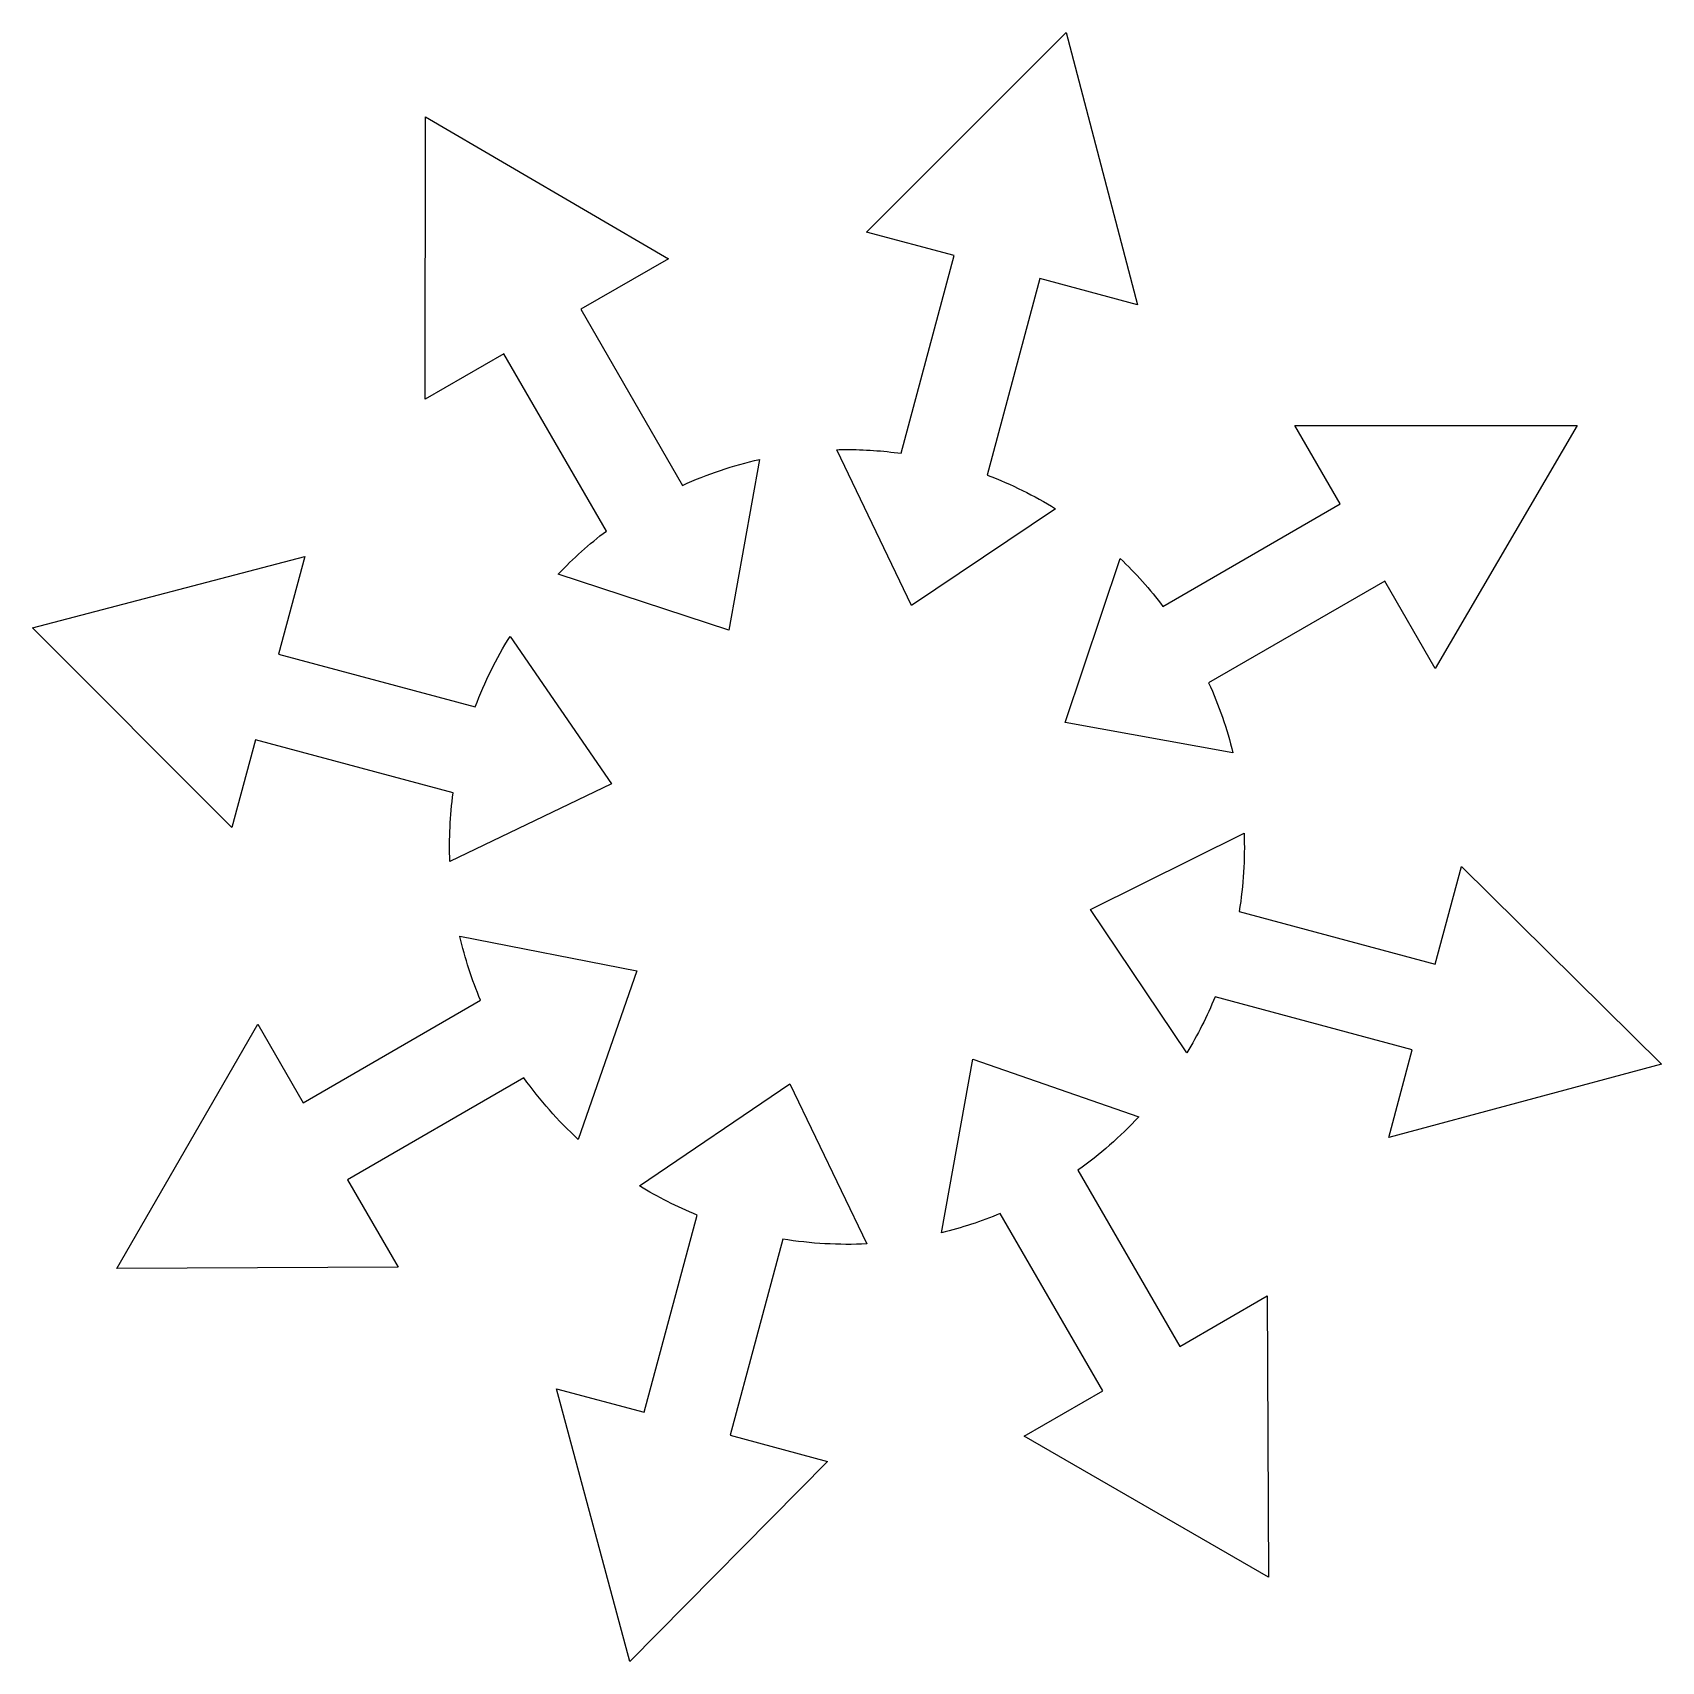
# Model space of a CAD drawing. Header units: centimetres. Extents: x -10 to 10.1, y -10 to 10.1.
import ezdxf

# ---------------------------------------------------------------- set-up
doc = ezdxf.new("R2010")
doc.units = ezdxf.units.CM
doc.header["$MEASUREMENT"] = 0
doc.layers.add('Layer 1', color=7, linetype='Continuous')

msp = doc.modelspace()

# ---------------------------------------------------------------- linework, layer by layer
at = {"layer": 'Layer 1'}
for points, knots in [([(2.75673, 10.14928), (2.75673, 10.14928), (0.28337, 7.67853), (0.28337, 7.67853), (0.28337, 7.67853), (0.28337, 7.67853), (1.37046, 7.38732), (1.37046, 7.38732), (1.37046, 7.38732), (1.37046, 7.38732), (0.7142, 4.93892), (0.7142, 4.93892), (0.7142, 4.93892), (0.48481, 4.9708), (0.25583, 4.98699), (0.02897, 4.98636), (0.02897, 4.98636), (-0.00843, 4.98623), (-0.04567, 4.98467), (-0.08303, 4.9837), (-0.08303, 4.9837), (-0.08303, 4.9837), (0.8434, 3.05452), (0.8434, 3.05452), (0.8434, 3.05452), (0.8434, 3.05452), (2.625, 4.25239), (2.625, 4.25239), (2.625, 4.25239), (2.3609, 4.41558), (2.07918, 4.55621), (1.78038, 4.6688), (1.78038, 4.6688), (1.78038, 4.6688), (2.43259, 7.10265), (2.43259, 7.10265), (2.43259, 7.10265), (2.43259, 7.10265), (3.641, 6.77977), (3.641, 6.77977), (3.641, 6.77977), (3.641, 6.77977), (2.75674, 10.14929), (2.75674, 10.14929), (2.75674, 10.14929), (2.75674, 10.14929), (2.75673, 10.14928), (2.75673, 10.14928)], [0, 0, 0, 0, 0.07692308, 0.07692308, 0.07692308, 0.07692308, 0.15384615, 0.15384615, 0.15384615, 0.15384615, 0.23076923, 0.23076923, 0.23076923, 0.23076923, 0.30769231, 0.30769231, 0.30769231, 0.30769231, 0.38461538, 0.38461538, 0.38461538, 0.38461538, 0.46153846, 0.46153846, 0.46153846, 0.46153846, 0.53846154, 0.53846154, 0.53846154, 0.53846154, 0.61538462, 0.61538462, 0.61538462, 0.61538462, 0.69230769, 0.69230769, 0.69230769, 0.69230769, 0.76923077, 0.76923077, 0.76923077, 0.76923077, 0.84615385, 0.84615385, 0.84615385, 0.84615385, 1, 1, 1, 1]), ([(-5.17612, 9.10562), (-5.17612, 9.10562), (-5.18008, 5.60964), (-5.18008, 5.60964), (-5.18008, 5.60964), (-5.18008, 5.60964), (-4.20495, 6.17237), (-4.20495, 6.17237), (-4.20495, 6.17237), (-4.20495, 6.17237), (-2.93721, 3.97698), (-2.93721, 3.97698), (-2.93721, 3.97698), (-3.14948, 3.81573), (-3.34835, 3.6366), (-3.53283, 3.44199), (-3.53283, 3.44199), (-3.53283, 3.44199), (-1.4219, 2.74883), (-1.4219, 2.74883), (-1.4219, 2.74883), (-1.4219, 2.74883), (-1.03969, 4.86385), (-1.03969, 4.86385), (-1.03969, 4.86385), (-1.36847, 4.78892), (-1.6879, 4.68101), (-1.99243, 4.54232), (-1.99243, 4.54232), (-1.99243, 4.54232), (-3.2522, 6.72316), (-3.2522, 6.72316), (-3.2522, 6.72316), (-3.2522, 6.72316), (-2.16899, 7.34775), (-2.16899, 7.34775), (-2.16899, 7.34775), (-2.16899, 7.34775), (-5.17611, 9.10565), (-5.17611, 9.10565), (-5.17611, 9.10565), (-5.17611, 9.10565), (-5.17612, 9.10562), (-5.17612, 9.10562)], [0, 0, 0, 0, 0.08333333, 0.08333333, 0.08333333, 0.08333333, 0.16666667, 0.16666667, 0.16666667, 0.16666667, 0.25, 0.25, 0.25, 0.25, 0.33333333, 0.33333333, 0.33333333, 0.33333333, 0.41666667, 0.41666667, 0.41666667, 0.41666667, 0.5, 0.5, 0.5, 0.5, 0.58333333, 0.58333333, 0.58333333, 0.58333333, 0.66666667, 0.66666667, 0.66666667, 0.66666667, 0.75, 0.75, 0.75, 0.75, 0.83333333, 0.83333333, 0.83333333, 0.83333333, 1, 1, 1, 1]), ([(5.58852, 5.2855), (5.58852, 5.2855), (6.15125, 4.31167), (6.15125, 4.31167), (6.15125, 4.31167), (6.15125, 4.31167), (3.95586, 3.04397), (3.95586, 3.04397), (3.95586, 3.04397), (3.79562, 3.25489), (3.61809, 3.45329), (3.42484, 3.63698), (3.42484, 3.63698), (3.42484, 3.63698), (2.74484, 1.60634), (2.74484, 1.60634), (2.74484, 1.60634), (2.74484, 1.60634), (4.82288, 1.22944), (4.82288, 1.22944), (4.82288, 1.22944), (4.74934, 1.52858), (4.64797, 1.81937), (4.52117, 2.09785), (4.52117, 2.09785), (4.52117, 2.09785), (6.70197, 3.35762), (6.70197, 3.35762), (6.70197, 3.35762), (6.70197, 3.35762), (7.3266, 2.27576), (7.3266, 2.27576), (7.3266, 2.27576), (7.3266, 2.27576), (9.0845, 5.28276), (9.0845, 5.28276), (9.0845, 5.28276), (9.0845, 5.28276), (5.58848, 5.28546), (5.58848, 5.28546), (5.58848, 5.28546), (5.58848, 5.28546), (5.58852, 5.2855), (5.58852, 5.2855)], [0, 0, 0, 0, 0.08333333, 0.08333333, 0.08333333, 0.08333333, 0.16666667, 0.16666667, 0.16666667, 0.16666667, 0.25, 0.25, 0.25, 0.25, 0.33333333, 0.33333333, 0.33333333, 0.33333333, 0.41666667, 0.41666667, 0.41666667, 0.41666667, 0.5, 0.5, 0.5, 0.5, 0.58333333, 0.58333333, 0.58333333, 0.58333333, 0.66666667, 0.66666667, 0.66666667, 0.66666667, 0.75, 0.75, 0.75, 0.75, 0.83333333, 0.83333333, 0.83333333, 0.83333333, 1, 1, 1, 1]), ([(-6.67308, 3.66204), (-6.67308, 3.66204), (-10.04255, 2.77778), (-10.04255, 2.77778), (-10.04255, 2.77778), (-10.04255, 2.77778), (-7.57311, 0.30442), (-7.57311, 0.30442), (-7.57311, 0.30442), (-7.57311, 0.30442), (-7.2819, 1.39154), (-7.2819, 1.39154), (-7.2819, 1.39154), (-7.2819, 1.39154), (-4.8335, 0.73528), (-4.8335, 0.73528), (-4.8335, 0.73528), (-4.87293, 0.44993), (-4.88621, 0.1661), (-4.87567, -0.11466), (-4.87567, -0.11466), (-4.87567, -0.11466), (-2.87143, 0.84736), (-2.87143, 0.84736), (-2.87143, 0.84736), (-2.87143, 0.84736), (-4.12985, 2.67112), (-4.12985, 2.67112), (-4.12985, 2.67112), (-4.29945, 2.3999), (-4.44468, 2.10986), (-4.56072, 1.80141), (-4.56072, 1.80141), (-4.56072, 1.80141), (-6.99719, 2.45366), (-6.99719, 2.45366), (-6.99719, 2.45366), (-6.99719, 2.45366), (-6.67309, 3.66203), (-6.67309, 3.66203), (-6.67309, 3.66203), (-6.67309, 3.66203), (-6.67308, 3.66204), (-6.67308, 3.66204)], [0, 0, 0, 0, 0.08333333, 0.08333333, 0.08333333, 0.08333333, 0.16666667, 0.16666667, 0.16666667, 0.16666667, 0.25, 0.25, 0.25, 0.25, 0.33333333, 0.33333333, 0.33333333, 0.33333333, 0.41666667, 0.41666667, 0.41666667, 0.41666667, 0.5, 0.5, 0.5, 0.5, 0.58333333, 0.58333333, 0.58333333, 0.58333333, 0.66666667, 0.66666667, 0.66666667, 0.66666667, 0.75, 0.75, 0.75, 0.75, 0.83333333, 0.83333333, 0.83333333, 0.83333333, 1, 1, 1, 1]), ([(4.96001, 0.23462), (4.96001, 0.23462), (3.05718, -0.70897), (3.05718, -0.70897), (3.05718, -0.70897), (3.05718, -0.70897), (4.25108, -2.4853), (4.25108, -2.4853), (4.25108, -2.4853), (4.38391, -2.26603), (4.50143, -2.03524), (4.60023, -1.79219), (4.60023, -1.79219), (4.60023, -1.79219), (7.04336, -2.44706), (7.04336, -2.44706), (7.04336, -2.44706), (7.04336, -2.44706), (6.75219, -3.53428), (6.75219, -3.53428), (6.75219, -3.53428), (6.75219, -3.53428), (10.12828, -2.62632), (10.12828, -2.62632), (10.12828, -2.62632), (10.12828, -2.62632), (7.65218, -0.1767), (7.65218, -0.1767), (7.65218, -0.1767), (7.65218, -0.1767), (7.32803, -1.38507), (7.32803, -1.38507), (7.32803, -1.38507), (7.32803, -1.38507), (4.89949, -0.73408), (4.89949, -0.73408), (4.89949, -0.73408), (4.95304, -0.40913), (4.97147, -0.08524), (4.96009, 0.23452), (4.96009, 0.23452), (4.96009, 0.23452), (4.96001, 0.23462), (4.96001, 0.23462)], [0, 0, 0, 0, 0.08333333, 0.08333333, 0.08333333, 0.08333333, 0.16666667, 0.16666667, 0.16666667, 0.16666667, 0.25, 0.25, 0.25, 0.25, 0.33333333, 0.33333333, 0.33333333, 0.33333333, 0.41666667, 0.41666667, 0.41666667, 0.41666667, 0.5, 0.5, 0.5, 0.5, 0.58333333, 0.58333333, 0.58333333, 0.58333333, 0.66666667, 0.66666667, 0.66666667, 0.66666667, 0.75, 0.75, 0.75, 0.75, 0.83333333, 0.83333333, 0.83333333, 0.83333333, 1, 1, 1, 1]), ([(-4.75043, -1.04235), (-4.68718, -1.31391), (-4.60217, -1.57873), (-4.49489, -1.83426), (-4.49489, -1.83426), (-4.49489, -1.83426), (-6.69155, -3.10326), (-6.69155, -3.10326), (-6.69155, -3.10326), (-6.69155, -3.10326), (-7.25416, -2.12948), (-7.25416, -2.12948), (-7.25416, -2.12948), (-7.25416, -2.12948), (-8.9989, -5.15769), (-8.9989, -5.15769), (-8.9989, -5.15769), (-8.9989, -5.15769), (-5.51608, -5.13922), (-5.51608, -5.13922), (-5.51608, -5.13922), (-5.51608, -5.13922), (-6.14071, -4.05736), (-6.14071, -4.05736), (-6.14071, -4.05736), (-6.14071, -4.05736), (-3.95725, -2.7962), (-3.95725, -2.7962), (-3.95725, -2.7962), (-3.76096, -3.07114), (-3.53641, -3.3257), (-3.28648, -3.55657), (-3.28648, -3.55657), (-3.28648, -3.55657), (-2.55773, -1.46799), (-2.55773, -1.46799), (-2.55773, -1.46799), (-2.55773, -1.46799), (-4.75046, -1.0423), (-4.75046, -1.0423), (-4.75046, -1.0423), (-4.75046, -1.0423), (-4.75043, -1.04235), (-4.75043, -1.04235)], [0, 0, 0, 0, 0.08333333, 0.08333333, 0.08333333, 0.08333333, 0.16666667, 0.16666667, 0.16666667, 0.16666667, 0.25, 0.25, 0.25, 0.25, 0.33333333, 0.33333333, 0.33333333, 0.33333333, 0.41666667, 0.41666667, 0.41666667, 0.41666667, 0.5, 0.5, 0.5, 0.5, 0.58333333, 0.58333333, 0.58333333, 0.58333333, 0.66666667, 0.66666667, 0.66666667, 0.66666667, 0.75, 0.75, 0.75, 0.75, 0.83333333, 0.83333333, 0.83333333, 0.83333333, 1, 1, 1, 1]), ([(1.60238, -2.5617), (1.60238, -2.5617), (1.21359, -4.71353), (1.21359, -4.71353), (1.21359, -4.71353), (1.4628, -4.65222), (1.70582, -4.57239), (1.94099, -4.47376), (1.94099, -4.47376), (1.94099, -4.47376), (3.21004, -6.67046), (3.21004, -6.67046), (3.21004, -6.67046), (3.21004, -6.67046), (2.2349, -7.23307), (2.2349, -7.23307), (2.2349, -7.23307), (2.2349, -7.23307), (5.26442, -8.97916), (5.26442, -8.97916), (5.26442, -8.97916), (5.26442, -8.97916), (5.24595, -5.49503), (5.24595, -5.49503), (5.24595, -5.49503), (5.24595, -5.49503), (4.16278, -6.12093), (4.16278, -6.12093), (4.16278, -6.12093), (4.16278, -6.12093), (2.90297, -3.93874), (2.90297, -3.93874), (2.90297, -3.93874), (3.17441, -3.74527), (3.42712, -3.52351), (3.65542, -3.27725), (3.65542, -3.27725), (3.65542, -3.27725), (1.60238, -2.5617), (1.60238, -2.5617)], [0, 0, 0, 0, 0.09090909, 0.09090909, 0.09090909, 0.09090909, 0.18181818, 0.18181818, 0.18181818, 0.18181818, 0.27272727, 0.27272727, 0.27272727, 0.27272727, 0.36363636, 0.36363636, 0.36363636, 0.36363636, 0.45454545, 0.45454545, 0.45454545, 0.45454545, 0.54545455, 0.54545455, 0.54545455, 0.54545455, 0.63636364, 0.63636364, 0.63636364, 0.63636364, 0.72727273, 0.72727273, 0.72727273, 0.72727273, 0.81818182, 0.81818182, 0.81818182, 0.81818182, 1, 1, 1, 1]), ([(-0.66415, -2.86742), (-0.66415, -2.86742), (-2.52481, -4.13372), (-2.52481, -4.13372), (-2.52481, -4.13372), (-2.30048, -4.27127), (-2.06286, -4.39208), (-1.81323, -4.49354), (-1.81323, -4.49354), (-1.81323, -4.49354), (-2.46809, -6.93663), (-2.46809, -6.93663), (-2.46809, -6.93663), (-2.46809, -6.93663), (-3.55526, -6.64542), (-3.55526, -6.64542), (-3.55526, -6.64542), (-3.55526, -6.64542), (-2.64738, -10.02147), (-2.64738, -10.02147), (-2.64738, -10.02147), (-2.64738, -10.02147), (-0.19763, -7.54537), (-0.19763, -7.54537), (-0.19763, -7.54537), (-0.19763, -7.54537), (-1.40469, -7.22127), (-1.40469, -7.22127), (-1.40469, -7.22127), (-1.40469, -7.22127), (-0.75374, -4.79134), (-0.75374, -4.79134), (-0.75374, -4.79134), (-0.40396, -4.84898), (-0.05476, -4.86792), (0.28865, -4.85063), (0.28865, -4.85063), (0.28865, -4.85063), (-0.66415, -2.86742), (-0.66415, -2.86742)], [0, 0, 0, 0, 0.09090909, 0.09090909, 0.09090909, 0.09090909, 0.18181818, 0.18181818, 0.18181818, 0.18181818, 0.27272727, 0.27272727, 0.27272727, 0.27272727, 0.36363636, 0.36363636, 0.36363636, 0.36363636, 0.45454545, 0.45454545, 0.45454545, 0.45454545, 0.54545455, 0.54545455, 0.54545455, 0.54545455, 0.63636364, 0.63636364, 0.63636364, 0.63636364, 0.72727273, 0.72727273, 0.72727273, 0.72727273, 0.81818182, 0.81818182, 0.81818182, 0.81818182, 1, 1, 1, 1])]:
    msp.add_open_spline(points, degree=3, knots=knots, dxfattribs=at)

doc.saveas('drawing.dxf')
